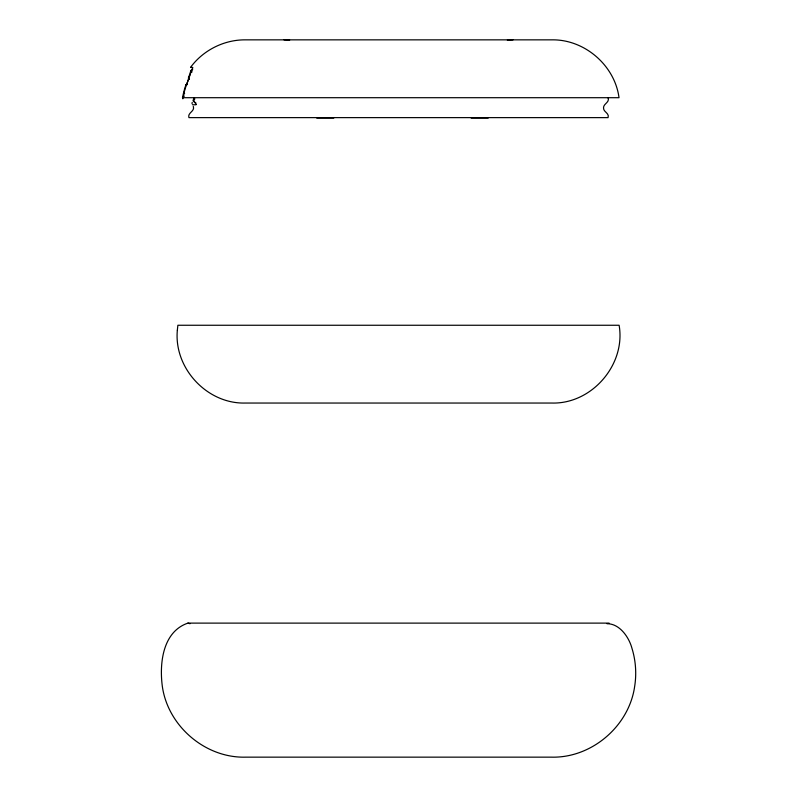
<?xml version="1.0" encoding="UTF-8"?>
<svg xmlns="http://www.w3.org/2000/svg" width="797" height="797" viewBox="0 0 797 797"><rect width="100%" height="100%" fill="white"/><g stroke="black" fill="none" stroke-linecap="round" stroke-linejoin="round"><path stroke-width="1.2" d="M182.453 97.662L183.499 93.239A67.117 67.117 0 0 1 186.109 84.472M192.226 102.375L192.017 103.72M183.081 97.204L183.977 96.317M182.613 97.194L183.708 96.148M190.523 67.406C203.076 50.261 223.977 39.72 245.227 39.85L551.773 39.85C584.44 39.202 614.766 65.294 619.02 97.702L182.523 97.702M606.975 623.722C619.548 623.523 629.072 637.172 632.041 648.589C635.787 660.823 636.673 673.913 634.641 686.546C628.972 726.306 591.494 758.306 551.215 757.15L245.785 757.15C205.506 758.306 168.028 726.306 162.359 686.546C159.27 663.712 162.548 631.712 187.913 623.115L609.087 623.115M512.979 39.85L507.34 40.099M289.66 40.099L284.021 39.85M190.702 67.406L192.824 67.406A2.271 2.242 -90 0 0 192.625 69.777M192.475 104.776L196.032 104.766A2.271 2.232 90 0 1 195.723 102.375M316.758 118.086L333.784 118.086M471.176 118.086L488.202 118.086M187.913 623.115L190.025 623.722M183.469 93.229L184.615 93.379M186.08 84.462L187.215 84.701M194.338 102.076L193.781 100.442A2.271 1.564 12 0 1 194.876 98.948M195.235 103.012L196.221 104.277M193.581 101.637L193.292 100.442A2.271 1.564 11.4 0 1 193.99 99.117M193.292 106.37C195.205 111.371 187.285 112.646 188.929 117.627L608.081 117.627C609.645 113.104 603.259 112.028 603.508 107.894C603.359 103.64 609.914 102.474 608.081 97.702M191.728 69.399A8.548 0.578 -60.4 0 1 190.254 72.278M191.908 71.939A2.271 1.514 26 0 1 191.898 70.335A82.011 58.619 0 0 0 189.098 77.419M192.665 68.731A8.578 0.966 -55 0 1 192.456 69.17M191.688 72.168A2.271 1.514 26.5 0 1 191.489 70.335A82.519 58.968 -0.1 0 0 188.63 77.419A2.271 1.564 17.1 0 0 189.118 79.391M189.885 74.659A10.849 1.076 -67.3 0 1 186.448 84.781M184.197 93.279A10.7 0.936 -77.8 0 1 182.852 98.808M183.997 93.239A66.998 66.998 0 0 1 186.618 84.472L189.098 77.419A2.271 1.574 16.6 0 0 189.377 79.202M193.761 97.882A9.644 1.973 -89.8 0 1 193.332 100.661M194.129 97.533A9.654 1.923 -89.1 0 1 193.731 100.203M194.966 102.534A3.078 1.624 69.7 0 1 194.737 102.245M177.352 330.157C173.666 368.124 207.071 404.089 245.227 403.043L551.773 403.043C591.773 404.258 625.964 364.657 619.12 325.256L177.87 325.256L177.352 330.157"/></g></svg>
